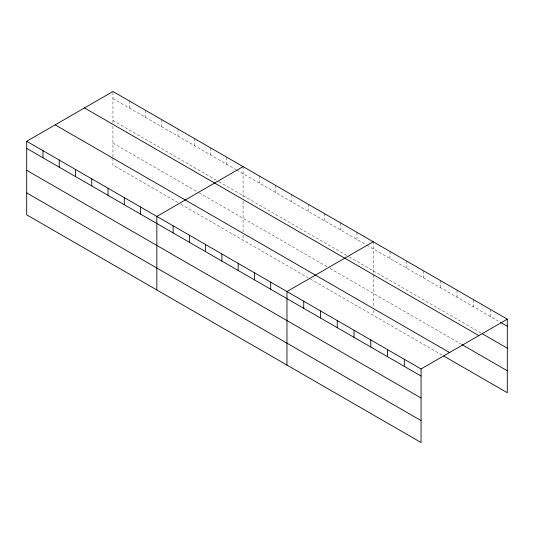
<?xml version="1.0" encoding="UTF-8"?>
<svg xmlns="http://www.w3.org/2000/svg" width="534" height="534" viewBox="0 0 534 534"><rect width="100%" height="100%" fill="white"/><g stroke="black" fill="none" stroke-linecap="round" stroke-linejoin="round"><path stroke-width="0.4" stroke-dasharray="2.67 2" d="M112.948 122.933L112.948 91.494M112.948 98.583L236.008 169.632M236.716 170.039L366.144 244.766M366.851 245.173L499.617 321.828M112.948 120.51L218.326 181.353M219.033 181.76L348.462 256.487M349.169 256.894L481.461 333.276M112.948 143.105L198.521 192.514M199.229 192.921L327.249 266.833M330.079 268.469L461.209 344.176M178.016 202.606L112.948 165.039L112.948 157.724M180.839 204.235L308.151 277.74M310.274 278.962L442.352 355.217M490.539 309.493L490.539 316.589M473.778 299.821L473.778 306.91M457.017 290.142L457.017 297.231M440.256 280.463L440.256 287.559M423.502 270.791L423.502 277.88M406.741 261.113L406.741 268.202M389.98 251.434L389.98 258.529M373.219 241.762L373.219 274.009M373.219 274.816L373.219 307.183M373.219 310.434L373.219 315.307M356.952 232.37L356.952 239.459M340.685 222.978L340.685 230.067M324.418 213.587L324.418 220.675M308.151 204.195L308.151 211.284M291.884 194.803L291.884 201.892M275.617 185.411L275.617 192.5M259.35 176.02L259.35 183.109M243.083 166.628L243.083 198.067M243.083 201.298L243.083 232.05M243.083 235.3L243.083 240.173M226.816 157.236L226.816 164.325M210.55 147.845L210.55 154.933M194.283 138.453L194.283 145.542M178.016 129.061L178.016 136.15M161.749 119.669L161.749 126.758M145.482 110.278L145.482 117.367M129.215 100.886L129.215 107.975M112.948 126.164L112.948 156.916"/><path stroke-width="0.8" d="M421.052 397.984L421.052 368.961L26.7 141.283L26.7 214.828L421.052 442.506L421.052 397.984L26.7 170.306M443.754 356.024L507.3 392.717L507.3 319.172L112.948 91.494L26.7 141.283M243.083 166.628L156.836 216.417L156.836 289.962M373.219 241.762L286.972 291.551L286.972 365.096M421.052 368.961L507.3 319.172M500.318 322.229L507.3 326.261M482.162 333.677L507.3 348.195M84.485 107.921L478.838 335.599M461.91 344.577L507.3 370.783M55.162 124.856L449.515 352.533M26.7 148.379L421.052 376.056M26.7 192.901L421.052 420.578M404.298 359.289L404.298 366.377M387.537 349.61L387.537 356.699M370.776 339.931L370.776 347.027M354.015 330.259L354.015 337.348M337.254 320.58L337.254 327.676M320.493 310.908L320.493 317.997M303.733 301.229L303.733 308.318M270.705 282.159L270.705 289.254M254.438 272.767L254.438 279.863M238.171 263.375L238.171 270.471M221.904 253.984L221.904 261.079M205.637 244.592L205.637 251.688M189.37 235.2L189.37 242.296M173.103 225.809L173.103 232.904M140.569 207.025L140.569 214.121M124.302 197.633L124.302 204.729M108.035 188.242L108.035 195.337M91.768 178.85L91.768 185.945M75.501 169.458L75.501 176.554M59.234 160.066L59.234 167.162M42.967 150.675L42.967 157.77"/></g></svg>
